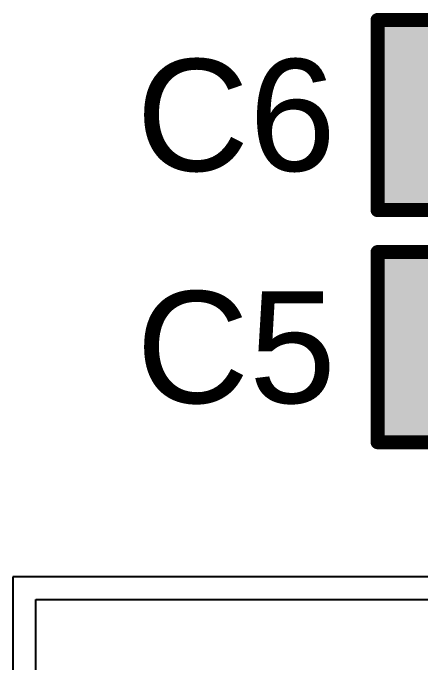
# Model space of a CAD drawing. Header units: inches. Extents: x -7 to 5163, y -3 to 5149.
# Drawn here: x 22.34 to 26.04, y 122.51 to 128.41 of the extents above; entities that cross this region are included whole.
import ezdxf

# ---------------------------------------------------------------- set-up
doc = ezdxf.new("R2010")
doc.units = ezdxf.units.IN
for name, color, linetype in [('Top Layer', 1, 'Continuous'), ('Top Overlay', 2, 'Continuous'), ('Top Paste', 8, 'Continuous'), ('Top Solder', 216, 'Continuous')]:
    doc.layers.add(name, color=color, linetype=linetype)
doc.styles.add('Arial', font='', dxfattribs={"height": 0.2})
doc.styles.get('Arial').set_extended_font_data('Arial')

# ---------------------------------------------------------------- blocks, each defined once
blk = doc.blocks.new('C___0805_87')
at = {"layer": 'Top Layer'}
for points in [[(-1.524, 0.762), (-0.508, 0.762), (-0.508, -0.762), (-1.524, -0.762)], [(0.508, 0.762), (1.524, 0.762), (1.524, -0.762), (0.508, -0.762)]]:
    blk.add_hatch(color=1, dxfattribs=at).paths.add_polyline_path(points)
at = {"layer": 'Top Paste'}
for points in [[(-1.524, 0.762), (-0.508, 0.762), (-0.508, -0.762), (-1.524, -0.762)], [(0.508, 0.762), (1.524, 0.762), (1.524, -0.762), (0.508, -0.762)]]:
    blk.add_hatch(color=8, dxfattribs=at).paths.add_polyline_path(points)
at = {"layer": 'Top Solder'}
for points in [[(-1.594, 0.832), (-0.438, 0.832), (-0.438, -0.832), (-1.594, -0.832)], [(0.438, 0.832), (1.594, 0.832), (1.594, -0.832), (0.438, -0.832)]]:
    blk.add_hatch(color=216, dxfattribs=at).paths.add_polyline_path(points)
at = {"layer": 'Top Overlay', "const_width": 0.127}
for points in [[(-1.6256, 0.8636), (-1.6256, -0.8636)], [(-0.6096, 0.8636), (-1.6256, 0.8636)], [(1.6256, 0.8636), (0.6096, 0.8636)], [(1.6256, 0.8636), (1.6256, -0.8636)], [(-0.6096, -0.8636), (-1.6256, -0.8636)], [(1.6256, -0.8636), (0.6096, -0.8636)]]:
    blk.add_lwpolyline(points, dxfattribs=at)
at = {"layer": 'Top Overlay', "const_width": 0.0635}
for points in [[(-1.6574, 0.8636, 1), (-1.5938, 0.8636, 1)], [(-1.6574, 0.8636, 1), (-1.5938, 0.8636, 1)], [(-0.6413, 0.8636, 1), (-0.5778, 0.8636, 1)], [(0.5778, 0.8636, 1), (0.6413, 0.8636, 1)], [(1.5938, 0.8636, 1), (1.6574, 0.8636, 1)], [(1.5938, 0.8636, 1), (1.6574, 0.8636, 1)], [(-1.6574, -0.8636, 1), (-1.5938, -0.8636, 1)], [(-1.6574, -0.8636, 1), (-1.5938, -0.8636, 1)], [(-0.6413, -0.8636, 1), (-0.5778, -0.8636, 1)], [(0.5778, -0.8636, 1), (0.6413, -0.8636, 1)], [(1.5938, -0.8636, 1), (1.6574, -0.8636, 1)], [(1.5938, -0.8636, 1), (1.6574, -0.8636, 1)]]:
    blk.add_lwpolyline(points, format="xyb", close=True, dxfattribs=at)
blk = doc.blocks.new('C___0805_88')
at = {"layer": 'Top Layer'}
for points in [[(-1.524, 0.762), (-0.508, 0.762), (-0.508, -0.762), (-1.524, -0.762)], [(0.508, 0.762), (1.524, 0.762), (1.524, -0.762), (0.508, -0.762)]]:
    blk.add_hatch(color=1, dxfattribs=at).paths.add_polyline_path(points)
at = {"layer": 'Top Paste'}
for points in [[(-1.524, 0.762), (-0.508, 0.762), (-0.508, -0.762), (-1.524, -0.762)], [(0.508, 0.762), (1.524, 0.762), (1.524, -0.762), (0.508, -0.762)]]:
    blk.add_hatch(color=8, dxfattribs=at).paths.add_polyline_path(points)
at = {"layer": 'Top Solder'}
for points in [[(-1.594, 0.832), (-0.438, 0.832), (-0.438, -0.832), (-1.594, -0.832)], [(0.438, 0.832), (1.594, 0.832), (1.594, -0.832), (0.438, -0.832)]]:
    blk.add_hatch(color=216, dxfattribs=at).paths.add_polyline_path(points)
at = {"layer": 'Top Overlay', "const_width": 0.127}
for points in [[(-1.6256, 0.8636), (-1.6256, -0.8636)], [(-0.6096, 0.8636), (-1.6256, 0.8636)], [(1.6256, 0.8636), (0.6096, 0.8636)], [(1.6256, 0.8636), (1.6256, -0.8636)], [(-0.6096, -0.8636), (-1.6256, -0.8636)], [(1.6256, -0.8636), (0.6096, -0.8636)]]:
    blk.add_lwpolyline(points, dxfattribs=at)
at = {"layer": 'Top Overlay', "const_width": 0.0635}
for points in [[(-1.6574, 0.8636, 1), (-1.5938, 0.8636, 1)], [(-1.6574, 0.8636, 1), (-1.5938, 0.8636, 1)], [(-0.6413, 0.8636, 1), (-0.5778, 0.8636, 1)], [(0.5778, 0.8636, 1), (0.6413, 0.8636, 1)], [(1.5938, 0.8636, 1), (1.6574, 0.8636, 1)], [(1.5938, 0.8636, 1), (1.6574, 0.8636, 1)], [(-1.6574, -0.8636, 1), (-1.5938, -0.8636, 1)], [(-1.6574, -0.8636, 1), (-1.5938, -0.8636, 1)], [(-0.6413, -0.8636, 1), (-0.5778, -0.8636, 1)], [(0.5778, -0.8636, 1), (0.6413, -0.8636, 1)], [(1.5938, -0.8636, 1), (1.6574, -0.8636, 1)], [(1.5938, -0.8636, 1), (1.6574, -0.8636, 1)]]:
    blk.add_lwpolyline(points, format="xyb", close=True, dxfattribs=at)

msp = doc.modelspace()

# ---------------------------------------------------------------- linework, layer by layer
at = {"layer": 'Top Layer'}
for p, q in [((27.1495, 123.2885), (22.3427, 123.2885)), ((22.3427, 123.2885), (22.3427, 118.2754)), ((22.5498, 118.2754), (22.5498, 123.0814)), ((22.5498, 123.0814), (27.1495, 123.0814))]:
    msp.add_line(p, q, dxfattribs=at)

# ---------------------------------------------------------------- block references
at = {"rotation": 180}
for name, p in [('C___0805_87', (27.2789, 127.4826)), ('C___0805_88', (27.2789, 125.3744))]:
    msp.add_blockref(name, p, dxfattribs=at)

# ---------------------------------------------------------------- texts
at = {"layer": 'Top Overlay', "style": 'Arial'}
for s, p in [('C6', (23.4614, 126.9748)), ('C5', (23.4614, 124.8666))]:
    msp.add_text(s, height=1.016, dxfattribs=at).set_placement(p)

doc.saveas('drawing.dxf')
